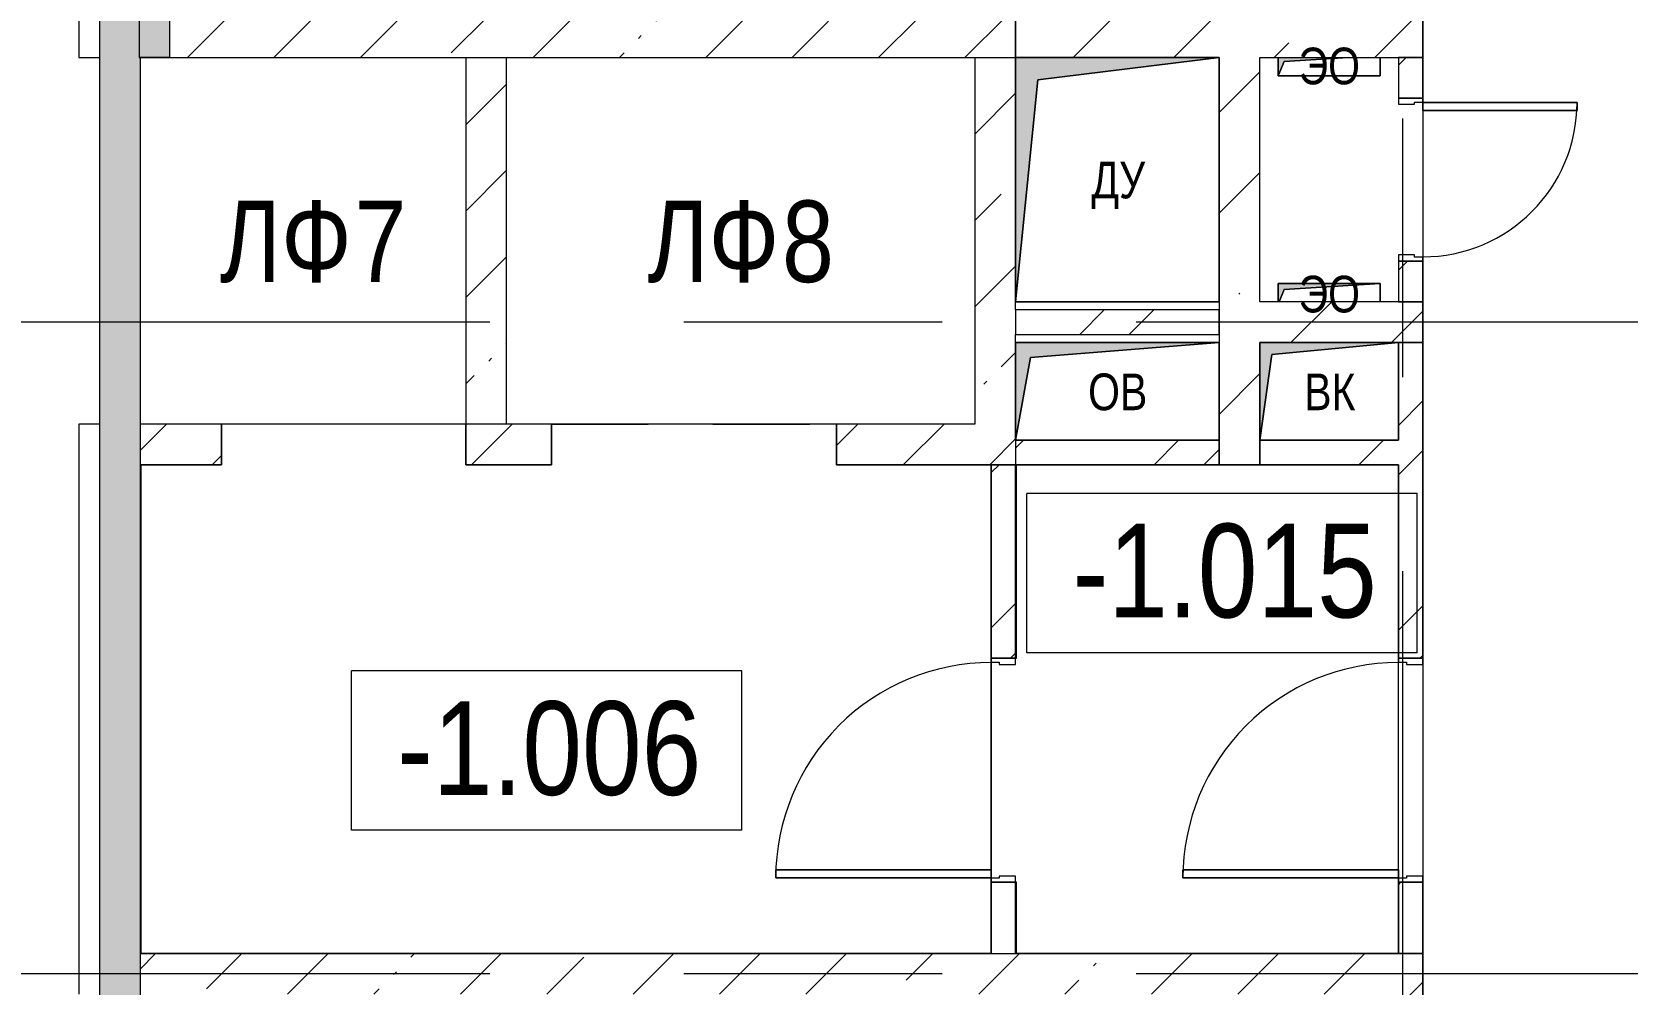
# Model space of a CAD drawing. Header units: millimetres. Extents: x 48966 to 155647, y -43515 to 30475.
# Drawn here: x 56800 to 64635, y 8467 to 13142 of the extents above; entities that cross this region are included whole.
import ezdxf

# ---------------------------------------------------------------- set-up
doc = ezdxf.new("R2010")
doc.units = ezdxf.units.MM
doc.linetypes.add('Осевые', pattern=[6350, 1270, -952.5, 3175, -952.5])
doc.linetypes.add('Сверху', pattern=[793.75, 476.25, -317.5])
for name, color, linetype, lineweight in [('Двери', 7, 'Continuous', 9), ('Каркас_Импост', 7, 'Continuous', 9), ('Марки помещений', 7, 'Continuous', 9), ('Обобщенные модели', 7, 'Continuous', 9), ('Общие ребра', 7, 'Continuous', 9), ('Оси-2', 7, 'Осевые', 9), ('Панель', 7, 'Continuous', 9), ('Перекрытия', 7, 'Continuous', 9), ('Сверху', 7, 'Сверху', 9), ('Стены', 7, 'Continuous', 9), ('Стены-1', 7, 'Continuous', 18), ('Текстовые примечания', 7, 'Continuous', 9), ('Типовые аннотации', 7, 'Continuous', 9), ('Фундамент несущей конструкции', 7, 'Continuous', 9), ('Фундамент несущей конструкции-1', 7, 'Continuous', 18), ('Штриховка разреза', 7, 'Continuous', 9), ('Элементы узлов', 7, 'Continuous', 9), ('Элементы узлов-1', 7, 'Continuous', 5)]:
    doc.layers.add(name, color=color, linetype=linetype, lineweight=lineweight)
doc.layers.add('Обобщенные модели-1', color=7, linetype='Continuous', lineweight=9, true_color=0xffbc79)
doc.styles.add('Arial', font='arial.ttf', dxfattribs={"width": 0.8, "height": 180})
doc.styles.add('Arial Narrow_1', font='ARIALN.TTF', dxfattribs={"height": 400})
doc.styles.add('Arial Narrow_2', font='ARIALN.TTF', dxfattribs={"height": 460})
pattern_1 = [(45, (0, 0), (-493.914, 493.914), []), (45, (493.9, 0), (-493.914, 493.914), [873.125, -174.625, 6.706, -167.919])]
pattern_2 = [(45, (0, 0), (-424.264, 424.264), [600, -100, 20, -100]), (45, (0, 424), (-424.264, 424.264), [])]
pattern_3 = [(45, (0, 0), (-502.894, 502.894), []), (45, (0, 762), (-502.894, 502.894), [])]

# ---------------------------------------------------------------- blocks, each defined once
blk = doc.blocks.new('Стена монолитная - Стена монолитная-463893-План -1-го этажа на отм_ -10_350')
at = {"layer": 'Стены'}
blk.add_line((57476.6, 13017.1), (57581.6, 13017.1), dxfattribs=at)
blk = doc.blocks.new('Стена наружная на отм_-10_450 - Стена наружная на отм_-10_450-507337-План -1-го этажа на отм_ -10_350')
at = {"layer": 'Фундамент несущей конструкции'}
h = blk.add_hatch(dxfattribs=at)
h.set_pattern_fill('FP_1', color=256, style=0, pattern_type=2)
h.set_pattern_definition(pattern_1)
h.paths.add_polyline_path([(150600.1, -31682.9), (149464.5, -28562.9), (149310.2, -28562.9), (139786.7, -2397.4), (139923, -2347.8), (136398.5, 7335.5), (136262.3, 7285.9), (133987.2, 13536.7), (133818.3, 13982.2), (133637.5, 14423), (133445, 14858.9), (133241, 15289.5), (133025.5, 15714.5), (132798.8, 16133.5), (132561, 16546.4), (132312.2, 16952.8), (132052.7, 17352.4), (131782.5, 17744.9), (131502, 18130), (131211.4, 18507.6), (131317.8, 18614), (131028.7, 18983.8), (130730.1, 19346.1), (130422.3, 19700.5), (130105.4, 20046.8), (129779.7, 20384.8), (129445.4, 20714.3), (129102.6, 21035.1), (128751.8, 21346.9), (128385.1, 21655.8), (128026.4, 21942.9), (127652.5, 22226.6), (127271.3, 22500.6), (126883.2, 22764.7), (126488.4, 23018.6), (126087.2, 23262.3), (125679.8, 23495.6), (125266.6, 23718.2), (124847.7, 23930.1), (124423.5, 24131.2), (123994.3, 24321.2), (123560.3, 24500), (123121.8, 24667.6), (122679.1, 24823.9), (122232.6, 24968.6), (121782.4, 25101.8), (121329, 25223.3), (120872.6, 25333.1), (120568.7, 25417.1), (120531.9, 25230.1), (120097.4, 25310.1), (119661.1, 25379.5), (119223.3, 25438.3), (118784.1, 25486.4), (118343.9, 25523.9), (117903, 25550.7), (117461.5, 25566.8), (117019.7, 25572.1), (109836.6, 25572.1), (109836.6, 25717.1), (100041.6, 25717.1), (100041.6, 25542.1), (86231.6, 25542.1), (86231.6, 25572.1), (61831.6, 25572.1), (61588, 25565.7), (61345, 25546.6), (61103.4, 25514.8), (60863.8, 25470.4), (60626.8, 25413.5), (60393.1, 25344.3), (60133.6, 25250.6), (59938.3, 25169.7), (59718.3, 25064.8), (59504.1, 24948.5), (59296.3, 24821.1), (59095.5, 24683.1), (58902.1, 24534.7), (58716.8, 24376.5), (58540, 24208.7), (58372.3, 24031.9), (58214, 23846.6), (58065.6, 23653.3), (57927.6, 23452.4), (57793.2, 23231.6), (57666.7, 22994.1), (57579.1, 22810.5), (57485.8, 22585.3), (57404.5, 22355.6), (57335.2, 22121.9), (57271.6, 21848.7), (57233.9, 21645.3), (57202.1, 21403.7), (57182.9, 21157.2), (57176.6, 20917.1), (57176.6, 20357.1), (57031.6, 20357.1), (57031.6, 15267.1), (57176.6, 15267.1), (57176.6, 13317.1), (57131.6, 13317.1), (57131.6, 5867.1), (57031.6, 5867.1), (57031.6, 2617.1), (57241.6, 2617.1), (57241.6, -42.9), (57031.6, -42.9), (57031.6, -2532.9), (57176.6, -2532.9), (57176.6, -21042.9), (57051, -21042.9), (57026.1, -21292.1), (57013.8, -21542.3), (57014.1, -21792.8), (57027.1, -22043), (57052.5, -22292.1), (57090.5, -22539.7), (57140.9, -22785.1), (57203.6, -23027.6), (57278.4, -23266.7), (57365.1, -23501.7), (57463.5, -23732), (57573.4, -23957.1), (57694.5, -24176.4), (57826.4, -24389.3), (57968.9, -24595.3), (58121.6, -24793.9), (58284, -24984.6), (58489, -25198.5), (58636.7, -25340.1), (58826, -25504.2), (59023.3, -25658.5), (59228.1, -25802.7), (59439.9, -25936.4), (59658.2, -26059.3), (59882.4, -26171), (59977.6, -25988.3), (74463.4, -30779.2), (74856.7, -30903.3), (75253.3, -31016.6), (75652.9, -31119.1), (76055.1, -31210.5), (76459.6, -31290.9), (76866.3, -31360.1), (77274.6, -31418.3), (77684.4, -31465.2), (78095.3, -31500.8), (78481.1, -31521.4), (78867.1, -31533.8), (79253.4, -31537.9), (91781.6, -31537.9), (91781.6, -31682.9), (108581.6, -31682.9), (108581.6, -31507.9), (142781.6, -31507.9), (142781.6, -31682.9), (148120.5, -31682.9)], flags=0)
h.paths.add_polyline_path([(146475.9, -31382.9), (143081.6, -31382.9), (143081.6, -31207.9), (108281.6, -31207.9), (108281.6, -31382.9), (92081.6, -31382.9), (92081.6, -31237.9), (79046.7, -31236.1), (78950.9, -31235.3), (78648.5, -31227.6), (78656.6, -31153.7), (77594.1, -31082.9), (77586.5, -31153.2), (77201.2, -31105.9), (76817.3, -31048.5), (76435, -30981), (76054.7, -30903.5), (75676.5, -30816), (75300.8, -30718.6), (74927.7, -30611.4), (74557.6, -30494.4), (59829.5, -25623.3), (59753.2, -25769.8), (59548.4, -25651.4), (59349.9, -25522.9), (59158.1, -25384.6), (58973.6, -25236.7), (58796.8, -25079.7), (58628.1, -24913.9), (58468.1, -24739.8), (58317, -24557.9), (58175.3, -24368.6), (58043.4, -24172.3), (57921.5, -23969.6), (57810.1, -23761.1), (57709.3, -23547.1), (57619.5, -23328.4), (57538.6, -23097.8), (57473.6, -22878.7), (57417.8, -22648.8), (57372.4, -22406.3), (57341.5, -22182.2), (57321.1, -21946.6), (57312.7, -21710.3), (57316.2, -21473.9), (57331.6, -21237.9), (57476.6, -21237.9), (57476.6, -2232.9), (57331.6, -2232.9), (57331.6, -342.9), (57541.6, -342.9), (57541.6, 2917.1), (57331.6, 2917.1), (57331.6, 13017.1), (57476.6, 13017.1), (57476.6, 15567.1), (57331.6, 15567.1), (57331.6, 20057.1), (57476.6, 20057.1), (57476.6, 20917.1), (57483.5, 21157.2), (57500.5, 21372.3), (57530.2, 21598.4), (57578.1, 21848.7), (57625, 22044.3), (57689.8, 22262.9), (57765.9, 22477.8), (57853.1, 22688.5), (57951.3, 22894.3), (58077.8, 23123.6), (58179.2, 23289), (58308.4, 23476.9), (58447.2, 23657.8), (58595.2, 23831.2), (58752.2, 23996.6), (58917.6, 24153.5), (59090.9, 24301.6), (59271.8, 24440.4), (59459.7, 24569.5), (59654.1, 24688.7), (59854.5, 24797.5), (60060.3, 24895.6), (60270.9, 24982.9), (60485.9, 25059), (60704.5, 25123.7), (60955.9, 25182.5), (61150.4, 25218.5), (61376.4, 25248.3), (61603.7, 25266.2), (61831.6, 25272.1), (85931.6, 25272.1), (85931.6, 25242.1), (100341.6, 25242.1), (100341.6, 25417.1), (109536.6, 25417.1), (109536.6, 25272.1), (117025.1, 25272.1), (117348.4, 25286.1), (117672, 25291), (117995.5, 25286.8), (118318.8, 25273.7), (118761.6, 25240.9), (118861.6, 25231.1), (119172.2, 25195.1), (119481.8, 25150.8), (119790, 25098), (120162.1, 25022.2), (120480.8, 24948.3), (120457.3, 24853.8), (120621.6, 24820.5), (121081.3, 24719), (121538.1, 24605.7), (121991.9, 24480.5), (122442.3, 24343.7), (122889, 24195.2), (123331.7, 24035.3), (123770.1, 23863.9), (124203.9, 23681.3), (124632.9, 23487.4), (125095.9, 23262.4), (125475, 23066.8), (125887.7, 22840.3), (126294.3, 22603.2), (126740.5, 22325.6), (127088.5, 22097.8), (127475.5, 21829.8), (127855.4, 21551.9), (128228, 21264.3), (128593.1, 20967.1), (128950.3, 20660.6), (129299.5, 20345), (129640.4, 20020.4), (130029.8, 19626.9), (130296.4, 19345.3), (130611.1, 18995.2), (130916.7, 18637.1), (130808.9, 18529.4), (131090.8, 18174.8), (131363.5, 17813.2), (131674.4, 17374.1), (131880.4, 17069.3), (132124.3, 16687.6), (132358.2, 16299.7), (132582, 15905.9), (132795.6, 15506.5), (132998.8, 15101.7), (133191.5, 14691.7), (133373.6, 14277), (133544.9, 13857.7), (133705.3, 13434.1), (136083, 6901.4), (136219.2, 6951), (139538.5, -2168.5), (139402.2, -2218.1), (149100.1, -28862.9), (149254.4, -28862.9), (150171.6, -31382.9), (148120.5, -31382.9)], flags=0)
at = {"layer": 'Фундамент несущей конструкции-1'}
for p, q in [((57476.6, 15567.1), (57476.6, 13017.1)), ((57131.6, 13317.1), (57131.6, 5867.1)), ((57476.6, 13017.1), (57331.6, 13017.1)), ((57331.6, 13017.1), (57331.6, 2917.1))]:
    blk.add_line(p, q, dxfattribs=at)
blk = doc.blocks.new('Стена внутренняя26 - Стена внутренняя-525801-План -1-го этажа на отм_ -10_350')
at = {"layer": 'Штриховка разреза'}
h = blk.add_hatch(dxfattribs=at)
h.set_pattern_fill('FP_1', color=256, style=0, pattern_type=2)
h.set_pattern_definition(pattern_1)
h.paths.add_polyline_path([(62631.6, 11017.1), (62831.6, 11017.1), (62831.6, 11617.1), (63631.6, 11617.1), (63631.6, 11817.1), (62831.6, 11817.1), (62831.6, 13017.1), (63631.6, 13017.1), (63631.6, 13217.1), (61631.6, 13217.1), (61631.6, 13017.1), (62631.6, 13017.1), (62631.6, 11476.4)], flags=0)
at = {"layer": 'Стены-1'}
for p, q in [((63631.6, 13217.1), (61631.6, 13217.1)), ((61631.6, 13217.1), (61631.6, 13017.1)), ((63631.6, 13017.1), (63631.6, 13217.1)), ((61631.6, 13017.1), (62631.6, 13017.1)), ((62631.6, 13017.1), (62631.6, 11017.1)), ((62831.6, 11817.1), (62831.6, 13017.1)), ((62831.6, 13017.1), (63631.6, 13017.1)), ((63631.6, 11817.1), (62831.6, 11817.1)), ((63631.6, 11617.1), (63631.6, 11817.1)), ((62831.6, 11017.1), (62831.6, 11617.1)), ((62831.6, 11617.1), (63631.6, 11617.1)), ((62631.6, 11017.1), (62831.6, 11017.1))]:
    blk.add_line(p, q, dxfattribs=at)
blk = doc.blocks.new('Дверь - Однопольная без ручки - ДТ2_21х8-6209081-План -1-го этажа на отм_ -10_350')
at = {"layer": 'Двери'}
for p, q in [((-339, 818), (-379, 818)), ((-379, 818), (-379, 60)), ((-339, 60), (-339, 818)), ((-379, 60), (-339, 60))]:
    blk.add_line(p, q, dxfattribs=at)
blk.add_arc((-379, 60), 758, 360, 90, dxfattribs=at)
at = {"layer": 'Каркас_Импост'}
for p, q in [((-380, 60), (-400, 60)), ((-400, 60), (-400, -60)), ((-380, 20), (-380, 60)), ((-370, 20), (-380, 20)), ((-370, -60), (-370, 20)), ((380, 20), (370, 20)), ((370, 20), (370, -60)), ((400, 60), (380, 60)), ((380, 60), (380, 20)), ((400, -60), (400, 60)), ((-400, -60), (-370, -60)), ((370, -60), (400, -60))]:
    blk.add_line(p, q, dxfattribs=at)
at = {"layer": 'Панель'}
for p, q in [((-379, 818), (-339, 818)), ((-379, 60), (-379, 818)), ((-339, 818), (-339, 60)), ((-339, 60), (-379, 60))]:
    blk.add_line(p, q, dxfattribs=at)
blk = doc.blocks.new('Дверь - Однопольная - ДВ2_21х11-6240735-План -1-го этажа на отм_ -10_350')
at = {"layer": 'Двери'}
for p, q in [((-489, 1118), (-529, 1118)), ((-529, 1118), (-529, 60)), ((-489, 60), (-489, 1118)), ((-529, 60), (-489, 60))]:
    blk.add_line(p, q, dxfattribs=at)
blk.add_arc((-529, 60), 1058, 360, 90, dxfattribs=at)
at = {"layer": 'Каркас_Импост'}
for p, q in [((-530, 60), (-550, 60)), ((-550, 60), (-550, -60)), ((-530, 20), (-530, 60)), ((-520, 20), (-530, 20)), ((-520, -60), (-520, 20)), ((530, 20), (520, 20)), ((520, 20), (520, -60)), ((550, 60), (530, 60)), ((530, 60), (530, 20)), ((550, -60), (550, 60)), ((-550, -60), (-520, -60)), ((520, -60), (550, -60))]:
    blk.add_line(p, q, dxfattribs=at)
at = {"layer": 'Панель'}
for p, q in [((-529, 1118), (-489, 1118)), ((-529, 60), (-529, 1118)), ((-489, 1118), (-489, 60)), ((-489, 60), (-529, 60))]:
    blk.add_line(p, q, dxfattribs=at)
blk = doc.blocks.new('M_Дверь-Проем - 1200 x 2150 mm-4670831-План -1-го этажа на отм_ -10_350')
at = {"layer": 'Сверху'}
blk.add_line((-608.2, -100), (591.8, -100), dxfattribs=at)
blk = doc.blocks.new('M_Дверь-Проем - 1400 x 2150 mm-4670832-План -1-го этажа на отм_ -10_350')
at = {"layer": 'Сверху'}
blk.add_line((-708.2, 100), (691.8, 100), dxfattribs=at)
blk = doc.blocks.new('170_ОтверстиеПрямоугольноеВертикальное - 170_ОтверстиеПрямоугольноеВертикальное-5689212-План -1-го этажа на отм_ -10_350')
at = {"layer": 'Обобщенные модели'}
for p, q in [((-500, -600), (-500, 600)), ((-500, 600), (500, 600)), ((500, 600), (500, -600)), ((500, -600), (-500, -600))]:
    blk.add_line(p, q, dxfattribs=at)
blk = doc.blocks.new('170_ОтверстиеПрямоугольноеВертикальное - 170_ОтверстиеПрямоугольноеВертикальное-5689214-План -1-го этажа на отм_ -10_350')
at = {"layer": 'Обобщенные модели'}
for p, q in [((-500, -240), (-500, 240)), ((-500, 240), (500, 240)), ((500, 240), (500, -240)), ((500, -240), (-500, -240))]:
    blk.add_line(p, q, dxfattribs=at)
blk = doc.blocks.new('170_ОтверстиеПрямоугольноеВертикальное - 170_ОтверстиеПрямоугольноеВертикальное-5689216-План -1-го этажа на отм_ -10_350')
at = {"layer": 'Обобщенные модели'}
for p, q in [((-340, -240), (-340, 240)), ((-340, 240), (340, 240)), ((340, 240), (340, -240)), ((340, -240), (-340, -240))]:
    blk.add_line(p, q, dxfattribs=at)
blk = doc.blocks.new('170_ОтверстиеПрямоугольноеВертикальное - 170_ОтверстиеПрямоугольноеВертикальное-5689218-План -1-го этажа на отм_ -10_350')
at = {"layer": 'Обобщенные модели'}
for p, q in [((-250, -50), (-250, 40)), ((250, 40), (250, -50)), ((250, -50), (-250, -50))]:
    blk.add_line(p, q, dxfattribs=at)
blk = doc.blocks.new('170_ОтверстиеПрямоугольноеВертикальное - 170_ОтверстиеПрямоугольноеВертикальное-V1-План -1-го этажа на отм_ -10_350')
at = {"layer": 'Обобщенные модели'}
for p, q in [((-250, -40), (-250, 50)), ((-250, 50), (250, 50)), ((250, 50), (250, -40))]:
    blk.add_line(p, q, dxfattribs=at)
blk = doc.blocks.new('Марка помещения_Р - Марка помещения-4575829-План -1-го этажа на отм_ -10_350')
at = {"layer": 'Марки помещений'}
for p, q in [((-4.79375, -1.95625), (-4.79375, 1.95625)), ((4.79375, 1.95625), (-4.79375, 1.95625)), ((4.79375, -1.95625), (4.79375, 1.95625)), ((4.79375, -1.95625), (-4.79375, -1.95625))]:
    blk.add_line(p, q, dxfattribs=at)

msp = doc.modelspace()

# ---------------------------------------------------------------- hatches: boundary and pattern name
at = {"layer": 'Штриховка разреза'}
h = msp.add_hatch(dxfattribs=at)
h.set_pattern_fill('FP_61', color=256, style=0, pattern_type=2)
h.set_pattern_definition(pattern_2)
h.paths.add_polyline_path([(58931.6, 13017.1), (61631.6, 13017.1), (61631.6, 13217.1), (57326.6, 13217.1), (57326.6, 13017.1), (58489, 13017.1)], flags=0)
h = msp.add_hatch(dxfattribs=at)
h.set_pattern_fill('FP_61', color=256, style=0, pattern_type=2)
h.set_pattern_definition(pattern_2)
h.paths.add_polyline_path([(58931.6, 11217.1), (59131.6, 11217.1), (59131.6, 13017.1), (58931.6, 13017.1), (58931.6, 12859.4)], flags=0)
h = msp.add_hatch(dxfattribs=at)
h.set_pattern_fill('FP_61', color=256, style=0, pattern_type=2)
h.set_pattern_definition(pattern_2)
h.paths.add_polyline_path([(61631.6, 11017.1), (61631.6, 13017.1), (61431.6, 13017.1), (61431.6, 11017.1), (61511.6, 11017.1)], flags=0)
h = msp.add_hatch(dxfattribs=at)
h.set_pattern_fill('FP_60', color=256, style=0, pattern_type=2)
h.set_pattern_definition(pattern_3)
h.paths.add_polyline_path([(63511.6, 11817.1), (63631.6, 11817.1), (63631.6, 12017.1), (63511.6, 12017.1)], flags=0)
h.paths.add_polyline_path([(63631.6, 12817.1), (63631.6, 13017.1), (63511.6, 13017.1), (63511.6, 12817.1)], flags=0)
h = msp.add_hatch(dxfattribs=at)
h.set_pattern_fill('FP_60', color=256, style=0, pattern_type=2)
h.set_pattern_definition(pattern_3)
h.paths.add_polyline_path([(62600.5, 11657.1), (62631.6, 11657.1), (62631.6, 11777.1), (61631.6, 11777.1), (61631.6, 11657.1)], flags=0)
h = msp.add_hatch(dxfattribs=at)
h.set_pattern_fill('FP_60', color=256, style=0, pattern_type=2)
h.set_pattern_definition(pattern_3)
h.paths.add_polyline_path([(63631.6, 8617.1), (63631.6, 8967.1), (63511.6, 8967.1), (63511.6, 8617.1)], flags=0)
h.paths.add_polyline_path([(63631.6, 10067.1), (63631.6, 11617.1), (63511.6, 11617.1), (63511.6, 10067.1)], flags=0)
h = msp.add_hatch(dxfattribs=at)
h.set_pattern_fill('FP_61', color=256, style=0, pattern_type=2)
h.set_pattern_definition(pattern_2)
h.paths.add_polyline_path([(60751.6, 11017.1), (61431.6, 11017.1), (61431.6, 11217.1), (60751.6, 11217.1)], flags=0)
h.paths.add_polyline_path([(57731.6, 11017.1), (57731.6, 11217.1), (57331.6, 11217.1), (57331.6, 11017.1)], flags=0)
h.paths.add_polyline_path([(59351.6, 11017.1), (59351.6, 11217.1), (58931.6, 11217.1), (58931.6, 11017.1), (59311.3, 11017.1)], flags=0)
h = msp.add_hatch(dxfattribs=at)
h.set_pattern_fill('FP_60', color=256, style=0, pattern_type=2)
h.set_pattern_definition(pattern_3)
h.paths.add_polyline_path([(61631.6, 11017.1), (62631.6, 11017.1), (62631.6, 11137.1), (61631.6, 11137.1)], flags=0)
h = msp.add_hatch(dxfattribs=at)
h.set_pattern_fill('FP_60', color=256, style=0, pattern_type=2)
h.set_pattern_definition(pattern_3)
h.paths.add_polyline_path([(63511.6, 11017.1), (63511.6, 11137.1), (62831.6, 11137.1), (62831.6, 11017.1)], flags=0)
h = msp.add_hatch(dxfattribs=at)
h.set_pattern_fill('FP_60', color=256, style=0, pattern_type=2)
h.set_pattern_definition(pattern_3)
h.paths.add_polyline_path([(61631.6, 8617.1), (61631.6, 8967.1), (61511.6, 8967.1), (61511.6, 8617.1)], flags=0)
h.paths.add_polyline_path([(61631.6, 10067.1), (61631.6, 11017.1), (61511.6, 11017.1), (61511.6, 10067.1)], flags=0)
h = msp.add_hatch(dxfattribs=at)
h.set_pattern_fill('FP_61', color=256, style=0, pattern_type=2)
h.set_pattern_definition(pattern_2)
h.paths.add_polyline_path([(63431.6, 8417.1), (63431.6, 8617.1), (57331.6, 8617.1), (57331.6, 8417.1), (62600.5, 8417.1)], flags=0)
h = msp.add_hatch(dxfattribs=at)
h.set_pattern_fill('FP_61', color=256, style=0, pattern_type=2)
h.set_pattern_definition(pattern_2)
h.paths.add_polyline_path([(63631.6, 3917.1), (63631.6, 3997.1), (63431.6, 3997.1), (63431.6, 3917.1)], flags=0)
h.paths.add_polyline_path([(63431.6, 4997.1), (63631.6, 4997.1), (63631.6, 8617.1), (63431.6, 8617.1), (63431.6, 5117.1)], flags=0)
at = {"layer": 'Элементы узлов-1'}
for points in [[(61631.6, 11817.1), (61741.6, 12907.1), (62631.6, 13017.1), (61631.6, 13017.1), (61631.6, 12859.4)], [(62921.6, 12927.1), (62951.6, 12997.1), (63265, 13017.1), (62921.6, 13017.1)], [(62925.9, 11817.1), (62951.6, 11877.1), (63421.6, 11907.1), (62921.6, 11907.1), (62921.6, 11817.1)], [(61631.6, 11137.1), (61705.6, 11543.1), (62631.6, 11617.1), (61631.6, 11617.1), (61631.6, 11217.1)], [(62831.6, 11137.1), (62889.6, 11559.1), (63511.6, 11617.1), (62831.6, 11617.1), (62831.6, 11476.4)]]:
    msp.add_hatch(color=256, dxfattribs=at).paths.add_polyline_path(points, flags=0)

# ---------------------------------------------------------------- linework, layer by layer
at = {"layer": 'Обобщенные модели-1'}
for p, q in [((62631.6, 13017.1), (61631.6, 13017.1)), ((61631.6, 13017.1), (61631.6, 11817.1)), ((62631.6, 11817.1), (62631.6, 13017.1)), ((61631.6, 11817.1), (62631.6, 11817.1)), ((62631.6, 11617.1), (61631.6, 11617.1)), ((61631.6, 11617.1), (61631.6, 11137.1)), ((62631.6, 11137.1), (62631.6, 11617.1)), ((63511.6, 11617.1), (62831.6, 11617.1)), ((62831.6, 11617.1), (62831.6, 11137.1)), ((63511.6, 11137.1), (63511.6, 11617.1)), ((61631.6, 11137.1), (62631.6, 11137.1)), ((62831.6, 11137.1), (63511.6, 11137.1))]:
    msp.add_line(p, q, dxfattribs=at)
at = {"layer": 'Общие ребра'}
for p, q in [((63631.6, 12817.1), (63631.6, 13017.1)), ((63631.6, 11817.1), (63631.6, 12017.1)), ((61631.6, 11777.1), (61631.6, 11657.1)), ((63631.6, 10067.1), (63631.6, 11617.1)), ((61631.6, 11137.1), (61631.6, 11017.1)), ((57331.6, 11017.1), (57731.6, 11017.1)), ((58931.6, 11017.1), (59351.6, 11017.1)), ((60751.6, 11017.1), (61431.6, 11017.1)), ((61511.6, 11017.1), (61631.6, 11017.1)), ((61511.6, 11017.1), (61511.6, 10067.1)), ((61631.6, 11017.1), (61511.6, 11017.1)), ((61631.6, 10067.1), (61631.6, 11012.1)), ((61631.6, 11012.1), (61631.6, 10067.1)), ((63511.6, 11017.1), (63511.6, 10067.1)), ((61511.6, 8967.1), (61511.6, 8619.1)), ((61631.6, 8619.1), (61631.6, 8967.1)), ((61631.6, 8967.1), (61631.6, 8619.1)), ((63511.6, 8967.1), (63511.6, 8619.1)), ((63631.6, 8617.1), (63631.6, 8967.1)), ((61511.6, 8617.1), (61631.6, 8617.1)), ((63631.6, 4997.1), (63631.6, 8617.1))]:
    msp.add_line(p, q, dxfattribs=at)
at = {"layer": 'Оси-2'}
for p, q in [((57331.6, 25417.1), (57331.6, -41737.8)), ((63531.6, 25417.1), (63531.6, -41737.8)), ((150171.6, 11717.1), (50565.6, 11717.1)), ((150171.6, 8517.1), (50565.6, 8517.1))]:
    msp.add_line(p, q, dxfattribs=at)
at = {"layer": 'Перекрытия'}
for p, q in [((63631.6, 13917.1), (63631.6, 3717.1)), ((57031.6, 13317.1), (57031.6, 13017.1)), ((57031.6, 13017.1), (57131.6, 13017.1)), ((57331.6, 13017.1), (57476.6, 13017.1)), ((57476.6, 13017.1), (62631.6, 13017.1)), ((62631.6, 13017.1), (62631.6, 11817.1)), ((61431.6, 11817.1), (61431.6, 11217.1)), ((62631.6, 11817.1), (61631.6, 11817.1)), ((61631.6, 11137.1), (61631.6, 11617.1)), ((61631.6, 11617.1), (62631.6, 11617.1)), ((62631.6, 11617.1), (62631.6, 11137.1)), ((62831.6, 11617.1), (63531.6, 11617.1)), ((62831.6, 11137.1), (62831.6, 11617.1)), ((57131.6, 11217.1), (57031.6, 11217.1)), ((57031.6, 11217.1), (57031.6, 8417.1)), ((61431.6, 11217.1), (57331.6, 11217.1)), ((58931.6, 11217.1), (57731.6, 11217.1)), ((57731.6, 11217.1), (57731.6, 11017.1)), ((58931.6, 11017.1), (58931.6, 11217.1)), ((60751.6, 11217.1), (59351.6, 11217.1)), ((59351.6, 11217.1), (59351.6, 11017.1)), ((60751.6, 11017.1), (60751.6, 11217.1)), ((62631.6, 11137.1), (61631.6, 11137.1)), ((63511.6, 11137.1), (62831.6, 11137.1)), ((57731.6, 11017.1), (57331.6, 11017.1)), ((57331.6, 11017.1), (57331.6, 8617.1)), ((59351.6, 11017.1), (58931.6, 11017.1)), ((61511.6, 11017.1), (60751.6, 11017.1)), ((61511.6, 8617.1), (61511.6, 11017.1)), ((63511.6, 11017.1), (61631.6, 11017.1)), ((61631.6, 11017.1), (61631.6, 10067.1)), ((63511.6, 8617.1), (63511.6, 11017.1)), ((61631.6, 10067.1), (61511.6, 10067.1)), ((61511.6, 10067.1), (61511.6, 8967.1)), ((61511.6, 8967.1), (61631.6, 8967.1)), ((61631.6, 8967.1), (61631.6, 8617.1)), ((57331.6, 8617.1), (61511.6, 8617.1)), ((61631.6, 8617.1), (63511.6, 8617.1))]:
    msp.add_line(p, q, dxfattribs=at)
at = {"layer": 'Стены-1'}
for p, q in [((57326.6, 13217.1), (57326.6, 13017.1)), ((61631.6, 13017.1), (61631.6, 13217.1)), ((57326.6, 13017.1), (58931.6, 13017.1)), ((58931.6, 13017.1), (58931.6, 11217.1)), ((59131.6, 13017.1), (61431.6, 13017.1)), ((59131.6, 11217.1), (59131.6, 13017.1)), ((61431.6, 13017.1), (61431.6, 11217.1)), ((61631.6, 11777.1), (61631.6, 13017.1)), ((63511.6, 13017.1), (63511.6, 12817.1)), ((63631.6, 13017.1), (63511.6, 13017.1)), ((63511.6, 12817.1), (63631.6, 12817.1)), ((63511.6, 12017.1), (63511.6, 11817.1)), ((63631.6, 12017.1), (63511.6, 12017.1)), ((62631.6, 11777.1), (61631.6, 11777.1)), ((62631.6, 11657.1), (62631.6, 11777.1)), ((63511.6, 11817.1), (63631.6, 11817.1)), ((61631.6, 11137.1), (61631.6, 11657.1)), ((61631.6, 11657.1), (62631.6, 11657.1)), ((63511.6, 11617.1), (63511.6, 11137.1)), ((63631.6, 11617.1), (63511.6, 11617.1)), ((57731.6, 11217.1), (57331.6, 11217.1)), ((57331.6, 11217.1), (57331.6, 11017.1)), ((57731.6, 11017.1), (57731.6, 11217.1)), ((58931.6, 11217.1), (58931.6, 11017.1)), ((59351.6, 11217.1), (59131.6, 11217.1)), ((59351.6, 11017.1), (59351.6, 11217.1)), ((61431.6, 11217.1), (60751.6, 11217.1)), ((60751.6, 11217.1), (60751.6, 11017.1)), ((62631.6, 11137.1), (61631.6, 11137.1)), ((62631.6, 11017.1), (62631.6, 11137.1)), ((63511.6, 11137.1), (62831.6, 11137.1)), ((62831.6, 11137.1), (62831.6, 11017.1)), ((57331.6, 11012.1), (57331.6, 8619.1)), ((57336.6, 8619.1), (57336.6, 11012.1)), ((61431.6, 11017.1), (61511.6, 11017.1)), ((61631.6, 11012.1), (61631.6, 11017.1)), ((61631.6, 11017.1), (62631.6, 11017.1)), ((61636.6, 10067.1), (61636.6, 11012.1)), ((62831.6, 11017.1), (63511.6, 11017.1)), ((61511.6, 10067.1), (61631.6, 10067.1)), ((61631.6, 10067.1), (61636.6, 10067.1)), ((63511.6, 10067.1), (63631.6, 10067.1)), ((61631.6, 8967.1), (61511.6, 8967.1)), ((61636.6, 8967.1), (61631.6, 8967.1)), ((61636.6, 8619.1), (61636.6, 8967.1)), ((63631.6, 8967.1), (63511.6, 8967.1)), ((61511.6, 8619.1), (61511.6, 8617.1)), ((61631.6, 8617.1), (61631.6, 8619.1)), ((63511.6, 8619.1), (63511.6, 8617.1)), ((61511.6, 8617.1), (57331.6, 8617.1)), ((57331.6, 8617.1), (57331.6, 8417.1)), ((63431.6, 8617.1), (61631.6, 8617.1)), ((63631.6, 8617.1), (63431.6, 8617.1)), ((63511.6, 8617.1), (63631.6, 8617.1))]:
    msp.add_line(p, q, dxfattribs=at)
at = {"layer": 'Элементы узлов'}
for p, q in [((62631.6, 13017.1), (61631.6, 13017.1)), ((61631.6, 13017.1), (61631.6, 11817.1)), ((62631.6, 13017.1), (61741.6, 12907.1)), ((61741.6, 12907.1), (62631.6, 13017.1)), ((62631.6, 11817.1), (62631.6, 13017.1)), ((62921.6, 13017.1), (62921.6, 12927.1)), ((63265, 13017.1), (62951.6, 12997.1)), ((62951.6, 12997.1), (63265, 13017.1)), ((63421.6, 12927.1), (63421.6, 13017.1)), ((62951.6, 12997.1), (62921.6, 12927.1)), ((62921.6, 12927.1), (62951.6, 12997.1)), ((61741.6, 12907.1), (61631.6, 11817.1)), ((61631.6, 11817.1), (61741.6, 12907.1)), ((62921.6, 12927.1), (63421.6, 12927.1)), ((63421.6, 11907.1), (62921.6, 11907.1)), ((62921.6, 11907.1), (62921.6, 11817.1)), ((62951.6, 11877.1), (62925.9, 11817.1)), ((62925.9, 11817.1), (62951.6, 11877.1)), ((63421.6, 11907.1), (62951.6, 11877.1)), ((62951.6, 11877.1), (63421.6, 11907.1)), ((63421.6, 11817.1), (63421.6, 11907.1)), ((61631.6, 11817.1), (62631.6, 11817.1)), ((62631.6, 11617.1), (61631.6, 11617.1)), ((61631.6, 11617.1), (61631.6, 11137.1)), ((62631.6, 11617.1), (61705.6, 11543.1)), ((61705.6, 11543.1), (62631.6, 11617.1)), ((62631.6, 11137.1), (62631.6, 11617.1)), ((63511.6, 11617.1), (62831.6, 11617.1)), ((62831.6, 11617.1), (62831.6, 11137.1)), ((63511.6, 11617.1), (62889.6, 11559.1)), ((62889.6, 11559.1), (63511.6, 11617.1)), ((63511.6, 11137.1), (63511.6, 11617.1)), ((61705.6, 11543.1), (61631.6, 11137.1)), ((61631.6, 11137.1), (61705.6, 11543.1)), ((62889.6, 11559.1), (62831.6, 11137.1)), ((62831.6, 11137.1), (62889.6, 11559.1)), ((61631.6, 11137.1), (62631.6, 11137.1)), ((62831.6, 11137.1), (63511.6, 11137.1))]:
    msp.add_line(p, q, dxfattribs=at)

# ---------------------------------------------------------------- block references
at = {"layer": 'Двери'}
for name, p, rotation in [('Дверь - Однопольная без ручки - ДТ2_21х8-6209081-План -1-го этажа на отм_ -10_350', (63571.6, 12417.1), 270), ('M_Дверь-Проем - 1200 x 2150 mm-4670831-План -1-го этажа на отм_ -10_350', (58323.4, 11117.1), 180), ('Дверь - Однопольная - ДВ2_21х11-6240735-План -1-го этажа на отм_ -10_350', (61571.6, 9517.1), 90), ('Дверь - Однопольная - ДВ2_21х11-6240735-План -1-го этажа на отм_ -10_350', (63571.6, 9517.1), 89.99999999999984)]:
    msp.add_blockref(name, p, dxfattribs=dict(at, rotation=rotation))
msp.add_blockref('M_Дверь-Проем - 1400 x 2150 mm-4670832-План -1-го этажа на отм_ -10_350', (60059.8, 11117.1), dxfattribs=at)
at = {"layer": 'Марки помещений', "xscale": 199.9999999999999, "yscale": 199.9999999999999, "zscale": 199.9999999999999}
for p in [(62645.6, 10485.5), (59328.1, 9614.1)]:
    msp.add_blockref('Марка помещения_Р - Марка помещения-4575829-План -1-го этажа на отм_ -10_350', p, dxfattribs=at)
at = {"layer": 'Стены'}
for name in ['Стена монолитная - Стена монолитная-463893-План -1-го этажа на отм_ -10_350', 'Стена внутренняя26 - Стена внутренняя-525801-План -1-го этажа на отм_ -10_350']:
    msp.add_blockref(name, (0, 0), dxfattribs=at)
at = {"layer": 'Фундамент несущей конструкции'}
msp.add_blockref('Стена наружная на отм_-10_450 - Стена наружная на отм_-10_450-507337-План -1-го этажа на отм_ -10_350', (0, 0), dxfattribs=at)
at = {"layer": 'Элементы узлов'}
for name, p in [('170_ОтверстиеПрямоугольноеВертикальное - 170_ОтверстиеПрямоугольноеВертикальное-5689212-План -1-го этажа на отм_ -10_350', (62131.6, 12417.1)), ('170_ОтверстиеПрямоугольноеВертикальное - 170_ОтверстиеПрямоугольноеВертикальное-5689218-План -1-го этажа на отм_ -10_350', (63171.6, 12977.1)), ('170_ОтверстиеПрямоугольноеВертикальное - 170_ОтверстиеПрямоугольноеВертикальное-V1-План -1-го этажа на отм_ -10_350', (63171.6, 11857.1)), ('170_ОтверстиеПрямоугольноеВертикальное - 170_ОтверстиеПрямоугольноеВертикальное-5689214-План -1-го этажа на отм_ -10_350', (62131.6, 11377.1)), ('170_ОтверстиеПрямоугольноеВертикальное - 170_ОтверстиеПрямоугольноеВертикальное-5689216-План -1-го этажа на отм_ -10_350', (63171.6, 11377.1))]:
    msp.add_blockref(name, p, dxfattribs=at)

# ---------------------------------------------------------------- texts
at = {"layer": 'Марки помещений', "char_height": 460, "width": 1795.78, "attachment_point": 1, "style": 'Arial Narrow_2'}
for s, insert in [('-1.015', (61911.7, 10727.3)), ('-1.006', (58594.2, 9855.9))]:
    msp.add_mtext(s, dxfattribs=dict(at, insert=insert))
at = {"layer": 'Текстовые примечания', "char_height": 400, "attachment_point": 1, "style": 'Arial Narrow_1'}
for s, insert, width in [('ЛФ', (57723.1, 12314.1), 801.687), ('\\fArial Narrow|b0|i0|c204|p34|;7', (58384.6, 12314.1), 320.675), ('ЛФ', (59823.1, 12314.1), 801.687), ('\\fArial Narrow|b0|i0|c204|p34|;8', (60484.6, 12314.1), 320.675)]:
    msp.add_mtext(s, dxfattribs=dict(at, insert=insert, width=width))
at = {"layer": 'Типовые аннотации', "char_height": 180, "attachment_point": 1, "style": 'Arial'}
for s, insert, width in [('ЭО', (63022.2, 13065.1), 371.983), ('ДУ', (62003.8, 12505.1), 320.675), ('ЭО', (63022.2, 11945.1), 371.983), ('ОВ', (61987.8, 11465.1), 359.156), ('ВК', (63049.4, 11465.1), 307.848)]:
    msp.add_mtext(s, dxfattribs=dict(at, insert=insert, width=width))

doc.saveas('drawing.dxf')
